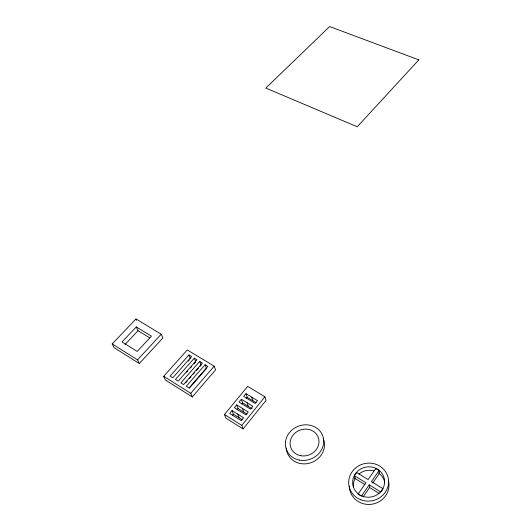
<?xml version="1.0" encoding="UTF-8"?>
<svg xmlns="http://www.w3.org/2000/svg" width="531" height="531" viewBox="0 0 531 531"><rect width="100%" height="100%" fill="white"/><g stroke="black" fill="none" stroke-linecap="round" stroke-linejoin="round"><path stroke-width="0.8" d="M363.264 496.757L369.622 487.524L369.218 484.83L380.833 491.998A16.003 15.18 -11.8 0 0 383.037 488.752L371.435 481.617L379.048 470.585A16.003 15.18 -11.8 0 0 375.736 468.581L368.116 479.579L356.699 472.557A16.003 15.18 -11.8 0 0 354.469 475.723L354.947 478.444L364.976 484.65M372.716 483.031L379.393 473.327L379.048 470.585M369.218 484.83L361.452 496.08A16.003 15.18 -11.8 0 1 358.12 493.989L365.892 482.779L354.469 475.723M243.079 428.955L266.038 400.447L264.936 396.796L247.685 386.382L224.44 414.492L225.801 418.07L243.079 428.955L241.804 425.404L224.44 414.492M241.804 425.404L264.936 396.796M232.405 415.302L233.341 414.16L232.034 410.563L229.677 413.423L241.247 420.665L243.59 417.771L232.034 410.563M237.065 409.627L237.994 408.498L236.713 404.881L234.377 407.715L245.933 414.89L248.262 412.023L236.713 404.881M241.685 403.998L242.601 402.876L241.359 399.246L239.036 402.053L250.579 409.162L252.889 406.315L241.359 399.246M246.265 398.416L247.174 397.307L245.966 393.65L243.663 396.438L255.192 403.48L257.482 400.659L245.966 393.65M192.295 396.949L215.566 369.901L214.199 366.171L187.284 349.929L163.701 376.306L165.38 379.984L192.295 396.949L190.755 393.312L163.701 376.306M190.755 393.312L214.199 366.171M189.454 388.081L206.499 368.434L205.079 364.711L186.301 386.263L189.029 387.975L207.8 366.357L205.079 364.711M185.644 382.864L187.251 381.032M189.381 378.59L190.981 376.764M193.118 374.322L194.718 372.49M196.317 370.658L198.448 368.215M200.048 366.383L201.116 365.162L199.669 361.432L180.865 382.864L183.573 384.563L202.371 363.065L199.669 361.432M186.686 372.231L187.755 371.016M190.43 367.983L191.492 366.768M194.167 363.735L195.766 361.916L194.293 358.173L175.462 379.486L178.157 381.172L196.974 359.799L194.293 358.173M188.313 361.1L189.381 359.892M188.95 354.934L170.099 376.127L172.781 377.8L191.618 356.553L188.95 354.934L190.45 358.684M139.328 363.562L162.858 337.995L161.232 334.205L135.989 318.972L112.187 343.922L114.105 347.666L139.328 363.562L137.529 359.852L112.187 343.922M137.529 359.852L161.232 334.205M125.011 344.526L138.047 330.72L136.288 326.923L122.017 341.971L137.21 351.442L151.441 336.143L136.288 326.923M138.047 330.72L149.702 337.835M247.174 397.307L256.075 402.737M242.601 402.876L252.152 408.757M369.622 487.524L379.134 493.412M237.994 408.498L246.915 414.027M233.341 414.16L242.275 419.749M135.989 318.972L136.573 320.246M237.795 414.153L239.076 417.744M242.468 408.439L243.716 412.043M247.101 402.77L248.316 406.394M251.701 397.142L252.882 400.786M358.12 493.989L358.179 494.328M356.699 472.557L356.759 472.902M375.736 468.581L375.809 469.099M323.206 438.56A19.322 17.483 -22.1 0 1 309.274 463.238A19.322 17.483 -22.1 0 1 286.368 447.985M354.947 478.444A15.917 15.127 -12 0 1 355.299 477.814M378.822 472.889A15.917 15.127 -12 0 1 379.393 473.327M388.559 481.152A19.886 18.904 -12 0 1 371.342 504.291A19.886 18.904 -12 0 1 349.305 486.091M353.314 486.96A15.91 15.127 -12 0 1 355.266 478.312M358.949 473.984A15.91 15.127 -12 0 1 373.91 470.858M379.008 473.34A15.91 15.127 -12 0 1 384.676 481.969M418.813 59.877L357.244 126.776L265.819 88.066L329.632 26.55L418.813 59.877M299.683 460.145A19.448 17.55 -21.8 0 0 323.047 436.708A19.448 17.55 -21.8 0 0 290.882 431.026A19.448 17.55 -21.8 0 0 299.683 460.145M300.825 455.717A14.656 13.229 -21.8 0 0 318.494 438.102A14.656 13.229 -21.8 0 0 294.274 433.747A14.656 13.229 -21.8 0 0 300.825 455.717M360.562 499.684A20.019 18.983 -11.8 0 0 388.506 479.685A20.019 18.983 -11.8 0 0 356.865 467.001A20.019 18.983 -11.8 0 0 360.562 499.684M362.129 496.06A16.016 15.187 -11.8 0 0 384.524 480.124A16.016 15.187 -11.8 0 0 359.248 469.902A16.016 15.187 -11.8 0 0 362.129 496.06"/></g></svg>
